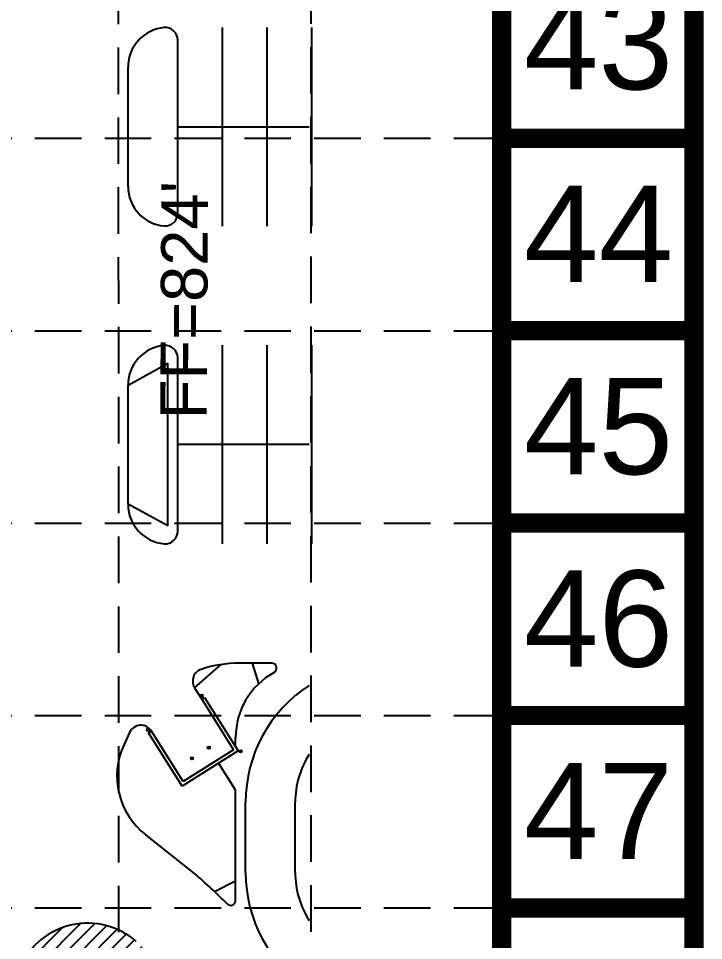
# Model space of a CAD drawing. Header units: inches. Extents: x -105549 to 5741, y -35602 to 5776.
# Drawn here: x 5603.4 to 5741.5, y 3908 to 4093.7 of the extents above; entities that cross this region are included whole.
import ezdxf
from ezdxf.enums import TextEntityAlignment as Align

# ---------------------------------------------------------------- set-up
doc = ezdxf.new("R2010")
doc.units = ezdxf.units.IN
doc.header["$LTSCALE"] = 30
doc.header["$MEASUREMENT"] = 0
doc.linetypes.add('DASHDOT2', pattern=[0.5, 0.25, -0.125, 0, -0.125])
doc.linetypes.add('HIDDEN', pattern=[0.375, 0.25, -0.125])
for name, color, linetype in [('A-ANNO-FF', 5, 'Continuous'), ('A-SITE-CURB', 2, 'Continuous'), ('A-SITE-PKSTRIPE', 7, 'Continuous'), ('A-SITE-PROPERTY', 6, 'DASHDOT2'), ('BASE', 7, 'Continuous'), ('C-BLDG-OTLN', 8, 'Continuous'), ('GRID', 254, 'HIDDEN')]:
    doc.layers.add(name, color=color, linetype=linetype)
doc.styles.get("Standard").update_dxf_attribs({"font": 'ARIAL.TTF'})

msp = doc.modelspace()

# ---------------------------------------------------------------- hatches: boundary and pattern name
at = {"layer": 'A-SITE-PKSTRIPE'}
h = msp.add_hatch(dxfattribs=at)
h.set_pattern_fill('_USER', scale=2, angle=316.9128, style=0, pattern_type=0)
h.set_pattern_definition([(44.99734, (-561.3948, -2070.2076), (-1.4141479, 1.41427923), [])])
h.paths.add_polyline_path([(5603.81, 3902.87), (5602.17, 3899.38, -0.414214), (5610.15, 3902.26), (5656.47, 3880.57), (5656.5, 3880.64, -0.111048), (5640.91, 3893.46, 0.049939), (5627.17, 3907.88, 0.496261)])

# ---------------------------------------------------------------- linework, layer by layer
at = {"layer": 'A-SITE-CURB', "color": 7}
for p, q in [((5635.53, 4054.41), (5635.53, 4089.36)), ((5625.53, 4059.88), (5625.53, 4083.88)), ((5635.53, 3990.41), (5635.53, 4025.36)), ((5625.53, 4019.88), (5633.53, 4024.27)), ((5633.53, 3991.5), (5633.53, 4024.27)), ((5625.53, 3995.88), (5625.53, 4019.88)), ((5633.53, 3991.5), (5625.53, 3995.88)), ((5638.94, 3958.9), (5644.29, 3963.61)), ((5654.47, 3963.88), (5647.96, 3963.88)), ((5651.88, 3959.76), (5650.59, 3963.88)), ((5638.92, 3958.93), (5640.39, 3956.6)), ((5625.85, 3949.94), (5624.72, 3947.52)), ((5647.21, 3947.01), (5647.21, 3948.88)), ((5643.75, 3943.75), (5647.06, 3938.49)), ((5647.21, 3916.11), (5647.21, 3937.95)), ((5659.21, 3921.71), (5659.21, 3935.88)), ((5638.9, 3921.54), (5629.13, 3929.28)), ((5642.92, 3917.92), (5647.21, 3920.07))]:
    msp.add_line(p, q, dxfattribs=at)
for centre, radius, start, end in [((5633.53, 4083.88), 8, 95.2132, 179.9973), ((5633.03, 4089.36), 2.5, 359.9973, 95.2132), ((5633.53, 4059.88), 8, 179.9973, 264.7814), ((5633.03, 4054.41), 2.5, 264.7814, 359.9973), ((5633.53, 4019.88), 8, 95.2132, 179.9973), ((5633.03, 4025.36), 2.5, 359.9973, 95.2132), ((5633.53, 3995.88), 8, 179.9973, 264.7814), ((5633.03, 3990.41), 2.5, 264.7814, 359.9973), ((5641.04, 3960.26), 2.5, 108.3479, 212.1766), ((5647.96, 3939.38), 24.5, 89.9973, 108.3479), ((5654.47, 3962.88), 1, 298.9524, 89.9973), ((5662.21, 3948.88), 15, 118.9524, 179.9973), ((5628.12, 3948.88), 2.5, 32.1766, 154.9054), ((5638.3, 3941.15), 15, 154.9054, 232.3081), ((5677.21, 3935.88), 18, 147.6652, 179.9973), ((5646.21, 3937.95), 1, 359.9973, 32.1766), ((5562, 3832.03), 118, 44.9546, 49.3317), ((5677.21, 3921.71), 18, 179.9973, 212.3387), ((5646.21, 3916.11), 1, 224.9546, 359.9973)]:
    msp.add_arc(centre, radius, start, end, dxfattribs=at)
at = {"layer": 'A-SITE-PKSTRIPE', "color": 7}
for p, q in [((5644.53, 4051.88), (5644.54, 4091.88)), ((5653.53, 4051.88), (5653.54, 4091.88)), ((5662.53, 4051.88), (5662.54, 4091.88)), ((5635.53, 4071.88), (5662, 4071.88)), ((5644.53, 3987.88), (5644.53, 4027.88)), ((5653.53, 3987.88), (5653.53, 4027.88)), ((5662.53, 3987.88), (5662.53, 4027.88)), ((5662, 4007.88), (5635.53, 4007.88)), ((5649.21, 3921.71), (5649.21, 3935.88))]:
    msp.add_line(p, q, dxfattribs=at)
for centre, radius, start, end in [((5677.21, 3935.88), 28, 122.9, 179.9973), ((5677.21, 3921.71), 28, 179.9973, 237.1016), ((5617.39, 3896.51), 15, 49.3317, 154.9054)]:
    msp.add_arc(centre, radius, start, end, dxfattribs=at)
at = {"layer": 'A-SITE-PROPERTY', "color": 7}
for centre, radius, start, end in [((5753.76, 3720.46), 494.94, 100.6841, 142.2303), ((5709.56, 3768.11), 370.79, 97.3691, 138.7272)]:
    msp.add_arc(centre, radius, start, end, dxfattribs=at)
at = {"layer": 'BASE', "const_width": 3.87}
for points in [[(5739.54, 3294.75), (5739.54, 5774.15), (4189.91, 5774.15), (4189.91, 3294.75)], [(5700.8, 3333.49), (5700.8, 5735.41), (4228.65, 5735.41), (4228.65, 3333.49)]]:
    msp.add_lwpolyline(points, close=True, dxfattribs=at)
for points in [[(5739.54, 4069.56), (5700.8, 4069.56)], [(5739.54, 4030.82), (5700.8, 4030.82)], [(5739.54, 3992.08), (5700.8, 3992.08)], [(5739.54, 3953.34), (5700.8, 3953.34)], [(5739.54, 3914.6), (5700.8, 3914.6)]]:
    msp.add_lwpolyline(points, dxfattribs=at)
at = {"layer": 'C-BLDG-OTLN', "color": 7, "linetype": 'Continuous'}
for p, q in [((5640.39, 3956.6), (5640.95, 3956.96)), ((5640.39, 3956.6), (5646.78, 3946.44)), ((5640.95, 3956.96), (5647.7, 3946.23)), ((5629.67, 3949.85), (5630.23, 3950.21)), ((5636.41, 3939.13), (5629.67, 3949.85)), ((5636.62, 3940.05), (5630.23, 3950.21)), ((5647.7, 3946.23), (5636.41, 3939.13)), ((5646.78, 3946.44), (5636.62, 3940.05))]:
    msp.add_line(p, q, dxfattribs=at)
for centre in [(5640.35, 3957.32), (5629.54, 3950.45), (5641.8, 3946.85), (5648.24, 3946.14), (5638.41, 3944.72)]:
    msp.add_circle(centre, 0.25, dxfattribs=at)
at = {"layer": 'GRID', "color": 253, "linetype": 'HIDDEN', "ltscale": 1.25}
for p, q in [((5623.69, 3487.82), (5623.49, 5736.28)), ((5662.46, 3487.93), (5662.23, 5736.28)), ((4228.65, 4069.56), (5700.8, 4069.56)), ((4228.65, 4030.82), (5700.8, 4030.82)), ((4228.65, 3992.08), (5700.8, 3992.08)), ((4228.65, 3953.34), (5700.8, 3953.34)), ((4228.65, 3914.6), (5700.8, 3914.6))]:
    msp.add_line(p, q, dxfattribs=at)

# ---------------------------------------------------------------- texts
at = {"layer": 'A-ANNO-FF', "color": 7, "insert": (5632, 4012.99), "char_height": 9.375, "attachment_point": 1, "rotation": 89.6773}
msp.add_mtext("{\\fArial|b0|i0|c0|p34;FF=824'}", dxfattribs=at)
at = {"layer": 'BASE'}
for s, p in [('43', (5720.3, 4089.09)), ('44', (5720.3, 4050.34)), ('45', (5720.3, 4011.6)), ('46', (5720.3, 3972.86)), ('47', (5720.3, 3934.12))]:
    msp.add_text(s, height=19.37, dxfattribs=at).set_placement(p, align=Align.MIDDLE_CENTER)

doc.saveas('drawing.dxf')
